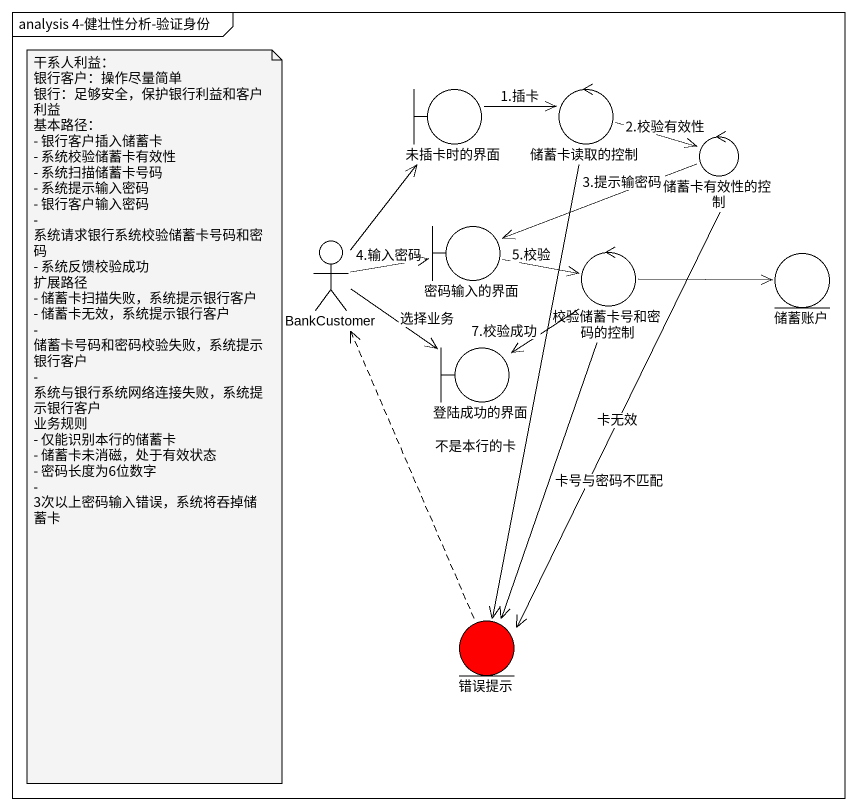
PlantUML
@startuml
mainframe analysis 4-健壮性分析-验证身份
boundary 未插卡时的界面
control 储蓄卡读取的控制
control 储蓄卡有效性的控制
actor BankCustomer
boundary 密码输入的界面
control 校验储蓄卡号和密码的控制
entity 储蓄账户
boundary 登陆成功的界面
entity 错误提示 #FF0000
未插卡时的界面 -right-> 储蓄卡读取的控制 : 1.插卡
储蓄卡读取的控制 -right-> 储蓄卡有效性的控制 : 2.校验有效性
储蓄卡读取的控制 --> 错误提示 : 不是本行的卡
储蓄卡有效性的控制 -left-> 密码输入的界面 : 3.提示输密码
储蓄卡有效性的控制 --> 错误提示 : 卡无效
BankCustomer -up-> 未插卡时的界面
BankCustomer -right-> 密码输入的界面 : 4.输入密码
BankCustomer -right-> 登陆成功的界面 : 选择业务
密码输入的界面 -right-> 校验储蓄卡号和密码的控制 : 5.校验
校验储蓄卡号和密码的控制 -right-> 储蓄账户
校验储蓄卡号和密码的控制 --> 登陆成功的界面 : 7.校验成功
校验储蓄卡号和密码的控制 --> 错误提示 : 卡号与密码不匹配
错误提示 .up.> BankCustomer
note as N1
  干系人利益：
  银行客户：操作尽量简单
  银行：足够安全，保护银行利益和客户利益
  基本路径：
  - 银行客户插入储蓄卡
  - 系统校验储蓄卡有效性
  - 系统扫描储蓄卡号码
  - 系统提示输入密码
  - 银行客户输入密码
  - 系统请求银行系统校验储蓄卡号码和密码
  - 系统反馈校验成功
  扩展路径
  - 储蓄卡扫描失败，系统提示银行客户
  - 储蓄卡无效，系统提示银行客户
  - 储蓄卡号码和密码校验失败，系统提示银行客户
  - 系统与银行系统网络连接失败，系统提示银行客户
  业务规则
  - 仅能识别本行的储蓄卡
  - 储蓄卡未消磁，处于有效状态
  - 密码长度为6位数字
  - 3次以上密码输入错误，系统将吞掉储蓄卡
end note
@enduml
